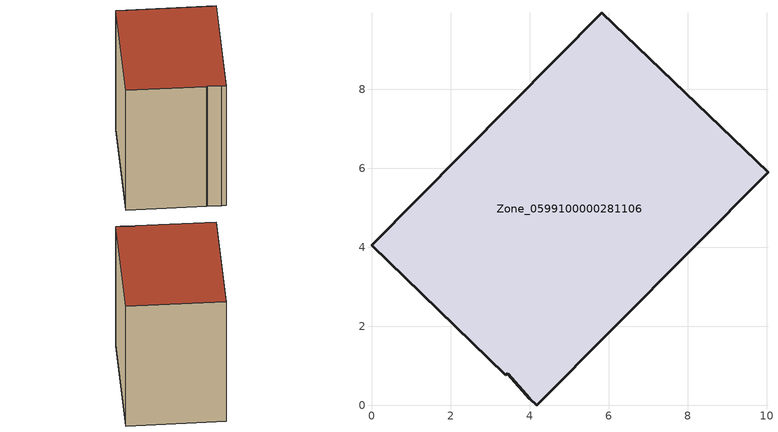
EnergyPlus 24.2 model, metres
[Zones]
Zone_0599100000281106
 floor ground (C_G): 4.01,0.17 3.44,0.81 3.38,0.78 0,4.05 5.83,9.94 10.03,5.9 4.18,0 z0
 wall outside (C_F): 4.18,0 10.03,5.9 5.83,9.94 0,4.05 3.38,0.78 3.44,0.81 4.01,0.17 4.18,0 z0:8.36
 roof outside (C_R): 3.44,0.81 4.01,0.17 4.18,0 10.03,5.9 5.83,9.94 0,4.05 3.38,0.78 z8.36
[BUILDING]
Pand.0599100000281106: North Axis=0; Terrain=City; Loads Convergence Tolerance Value=0.04; Temperature Convergence Tolerance Value=0.4; Solar Distribution=FullExterior; Maximum Number of Warmup Days=25; Minimum Number of Warmup Days=1
[Site:Location]
Rotterdam.The.Hague.AP_ZH_NLD Design_Conditions: Latitude=51.96; Longitude=4.45; Time Zone=1; Elevation=-4.5
[SITE:GROUNDTEMPERATURE:BUILDINGSURFACE]
18, 18, 18, 18, 18, 18, 18, 18, 18, 18, 18, 18
[MATERIAL] Thermal Absorptance=0.9; Solar Absorptance=0.7; Visible Absorptance=0.7
Name | Roughness | Thickness | Conductivity | Density | Specific Heat
G.TI.1946 | MediumSmooth | 0.15 | 1 | 540 | 1210
F.TI.1946 | Rough | 0.3 | 0.857143 | 1920 | 840
R.TI.1946 | MediumRough | 0.2 | 0.1 | 1500 | 1000
[CONSTRUCTION]
C_G: G.TI.1946
C_F: F.TI.1946
C_R: R.TI.1946
[ZONE]
Zone_0599100000281106: Type=1; Multiplier=1; Ceiling Height=Autocalculate; Volume=Autocalculate; Floor Area=autocalculate; Part of Total Floor Area=Yes
[ZONEINFILTRATION:DESIGNFLOWRATE]
Infil_Zone_0599100000281106: Zone or ZoneList or Space or SpaceList=Zone_0599100000281106; Schedule=AlwaysOn; Design Flow Rate Calculation Method=Flow/Area; Flow Rate per Floor Area=0.003; Constant Term Coefficient=1; Temperature Term Coefficient=0; Velocity Term Coefficient=0; Velocity Squared Term Coefficient=0
[HVACTEMPLATE:ZONE:IDEALLOADSAIRSYSTEM]
Zone_0599100000281106: Maximum Heating Supply Air Temperature=50; Minimum Cooling Supply Air Temperature=13; Maximum Heating Supply Air Humidity Ratio=0.0156; Minimum Cooling Supply Air Humidity Ratio=0.0077; Heating Limit=NoLimit; Cooling Limit=NoLimit; Dehumidification Control Type=ConstantSensibleHeatRatio; Cooling Sensible Heat Ratio=0.7; Dehumidification Setpoint=60; Humidification Control Type=None; Humidification Setpoint=30; Outdoor Air Method=None; Outdoor Air Flow Rate per Person=0.00944; Outdoor Air Flow Rate per Zone Floor Area=0; Outdoor Air Flow Rate per Zone=0; Demand Controlled Ventilation Type=None; Outdoor Air Economizer Type=NoEconomizer; Heat Recovery Type=None; Sensible Heat Recovery Effectiveness=0.7; Latent Heat Recovery Effectiveness=0.65
[ZONECONTROL:THERMOSTAT]
ThermostatControl_Zone_0599100000281106: Zone or ZoneList=Zone_0599100000281106; Control Type Schedule=DualSetpointControlType; Control 1=Thermostat_Zone_0599100000281106; Temperature Difference Between Cutout And Setpoint=0
[THERMOSTATSETPOINT:DUALSETPOINT]
Thermostat_Zone_0599100000281106: Heating Setpoint Temperature Schedule=HeatingSetpoint_Zone_0599100000281106; Cooling Setpoint Temperature Schedule=CoolingSetpoint_Zone_0599100000281106
[SCHEDULE:COMPACT]
HeatingSetpoint_Zone_0599100000281106: Through: 12/31, For: AllDays, Until: 24:00, 21
CoolingSetpoint_Zone_0599100000281106: Through: 12/31, For: AllDays, Until: 24:00, 24
DualSetpointControlType: Through: 12/31, For: AllDays, Until: 24:00, 4
AlwaysOn: Through: 12/31, For: AllDays, Until: 24:00, 1
